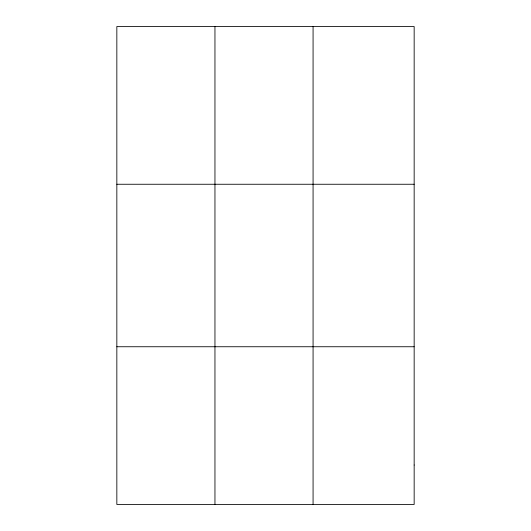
<?xml version="1.0" encoding="UTF-8"?>
<svg xmlns="http://www.w3.org/2000/svg" width="531" height="531" viewBox="0 0 531 531"><rect width="100%" height="100%" fill="white"/><g stroke="black" fill="none" stroke-linecap="round" stroke-linejoin="round"><path stroke-width="0.8" d="M214.955 504.45L214.955 26.55M313.071 504.45L313.071 26.55M116.84 184.257L414.16 184.257M116.84 346.743L414.16 346.743M414.16 465.023L414.16 504.45L116.84 504.45L116.84 26.55L414.16 26.55L414.16 465.023"/></g></svg>
